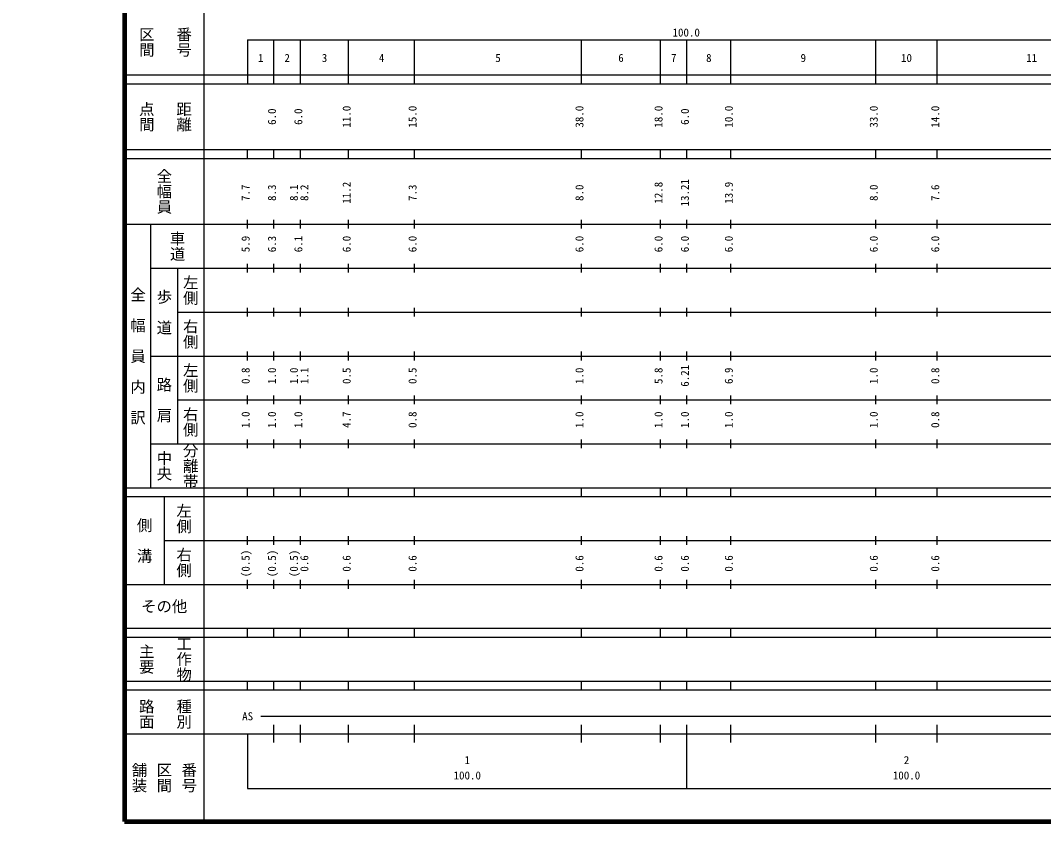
# Model space of a CAD drawing. Units: millimetres on the paper, enlarged 1000 times. Extents: x 16282 to 680000, y 20000 to 380000.
# Drawn here: x 16282 to 249198, y 20000 to 202409 of the extents above; entities that cross this region are included whole.
import ezdxf
from ezdxf.enums import TextEntityAlignment as Align

# ---------------------------------------------------------------- set-up
doc = ezdxf.new("R2010")
doc.units = ezdxf.units.MM
doc.header["$LTSCALE"] = 1000
doc.linetypes.add('CHAIN', pattern=[18.5, 12, -1.5, 3.5, -1.5])
for name, color, linetype, lineweight in [('M-BMK', 2, 'CHAIN', 13), ('M-TTL', 2, 'Continuous', 140), ('M-TTL-BAND', 7, 'Continuous', 25)]:
    doc.layers.add(name, color=color, linetype=linetype, lineweight=lineweight)
doc.styles.add('@ＭＳ ゴシック', font='')
doc.styles.add('ＭＳ ゴシック', font='')
doc.styles.get('@ＭＳ ゴシック').set_extended_font_data('@MS Gothic')
doc.styles.get('ＭＳ ゴシック').set_extended_font_data('MS Gothic')

msp = doc.modelspace()

# ---------------------------------------------------------------- linework, layer by layer
at = {"layer": 'M-BMK'}
msp.add_arc((86282, 205299), 70000, 100.70481, 100.70481, dxfattribs=at)
at = {"layer": 'M-TTL'}
for p, q in [((40000, 380000), (40000, 20000)), ((40000, 20000), (680000, 20000))]:
    msp.add_line(p, q, dxfattribs=at)
at = {"layer": 'M-TTL-BAND'}
for p, q in [((58000, 370000), (58000, 20000)), ((68000, 198000), (579000, 198000)), ((68000, 198000), (68000, 188000)), ((74000, 188000), (74000, 198000)), ((80000, 188000), (80000, 198000)), ((91000, 188000), (91000, 198000)), ((106000, 188000), (106000, 198000)), ((144000, 188000), (144000, 198000)), ((162000, 188000), (162000, 198000)), ((168000, 188000), (168000, 198000)), ((178000, 188000), (178000, 198000)), ((211000, 188000), (211000, 198000)), ((225000, 188000), (225000, 198000)), ((40000, 190000), (579000, 190000)), ((40000, 188000), (579000, 188000)), ((40000, 173000), (579000, 173000)), ((68000, 171000), (68000, 173000)), ((74000, 171000), (74000, 173000)), ((80000, 171000), (80000, 173000)), ((91000, 171000), (91000, 173000)), ((106000, 171000), (106000, 173000)), ((144000, 171000), (144000, 173000)), ((162000, 171000), (162000, 173000)), ((168000, 171000), (168000, 173000)), ((178000, 171000), (178000, 173000)), ((211000, 171000), (211000, 173000)), ((225000, 171000), (225000, 173000)), ((40000, 171000), (579000, 171000)), ((68000, 155000), (68000, 157000)), ((74000, 155000), (74000, 157000)), ((80000, 155000), (80000, 157000)), ((91000, 155000), (91000, 157000)), ((106000, 155000), (106000, 157000)), ((144000, 155000), (144000, 157000)), ((162000, 155000), (162000, 157000)), ((168000, 155000), (168000, 157000)), ((178000, 155000), (178000, 157000)), ((211000, 155000), (211000, 157000)), ((225000, 155000), (225000, 157000)), ((40000, 156000), (579000, 156000)), ((46000, 96000), (46000, 156000)), ((68000, 145000), (68000, 147000)), ((74000, 145000), (74000, 147000)), ((80000, 145000), (80000, 147000)), ((91000, 145000), (91000, 147000)), ((106000, 145000), (106000, 147000)), ((144000, 145000), (144000, 147000)), ((162000, 145000), (162000, 147000)), ((168000, 145000), (168000, 147000)), ((178000, 145000), (178000, 147000)), ((211000, 145000), (211000, 147000)), ((225000, 145000), (225000, 147000)), ((46000, 146000), (579000, 146000)), ((52000, 146000), (52000, 106000)), ((52000, 136000), (579000, 136000)), ((68000, 135000), (68000, 137000)), ((74000, 135000), (74000, 137000)), ((80000, 135000), (80000, 137000)), ((91000, 135000), (91000, 137000)), ((106000, 135000), (106000, 137000)), ((144000, 135000), (144000, 137000)), ((162000, 135000), (162000, 137000)), ((168000, 135000), (168000, 137000)), ((178000, 135000), (178000, 137000)), ((211000, 135000), (211000, 137000)), ((225000, 135000), (225000, 137000)), ((46000, 126000), (579000, 126000)), ((68000, 125000), (68000, 127000)), ((74000, 125000), (74000, 127000)), ((80000, 125000), (80000, 127000)), ((91000, 125000), (91000, 127000)), ((106000, 125000), (106000, 127000)), ((144000, 125000), (144000, 127000)), ((162000, 125000), (162000, 127000)), ((168000, 125000), (168000, 127000)), ((178000, 125000), (178000, 127000)), ((211000, 125000), (211000, 127000)), ((225000, 125000), (225000, 127000)), ((68000, 115000), (68000, 117000)), ((74000, 115000), (74000, 117000)), ((80000, 115000), (80000, 117000)), ((91000, 115000), (91000, 117000)), ((106000, 115000), (106000, 117000)), ((144000, 115000), (144000, 117000)), ((162000, 115000), (162000, 117000)), ((168000, 115000), (168000, 117000)), ((178000, 115000), (178000, 117000)), ((211000, 115000), (211000, 117000)), ((225000, 115000), (225000, 117000)), ((52000, 116000), (579000, 116000)), ((46000, 106000), (579000, 106000)), ((68000, 105000), (68000, 107000)), ((74000, 105000), (74000, 107000)), ((80000, 105000), (80000, 107000)), ((91000, 105000), (91000, 107000)), ((106000, 105000), (106000, 107000)), ((144000, 105000), (144000, 107000)), ((162000, 105000), (162000, 107000)), ((168000, 105000), (168000, 107000)), ((178000, 105000), (178000, 107000)), ((211000, 105000), (211000, 107000)), ((225000, 105000), (225000, 107000)), ((40000, 96000), (579000, 96000)), ((68000, 94000), (68000, 96000)), ((74000, 94000), (74000, 96000)), ((80000, 94000), (80000, 96000)), ((91000, 94000), (91000, 96000)), ((106000, 94000), (106000, 96000)), ((144000, 94000), (144000, 96000)), ((162000, 94000), (162000, 96000)), ((168000, 94000), (168000, 96000)), ((178000, 94000), (178000, 96000)), ((211000, 94000), (211000, 96000)), ((225000, 94000), (225000, 96000)), ((40000, 94000), (579000, 94000)), ((49000, 94000), (49000, 74000)), ((49000, 84000), (579000, 84000)), ((68000, 83000), (68000, 85000)), ((74000, 83000), (74000, 85000)), ((80000, 83000), (80000, 85000)), ((91000, 83000), (91000, 85000)), ((106000, 83000), (106000, 85000)), ((144000, 83000), (144000, 85000)), ((162000, 83000), (162000, 85000)), ((168000, 83000), (168000, 85000)), ((178000, 83000), (178000, 85000)), ((211000, 83000), (211000, 85000)), ((225000, 83000), (225000, 85000)), ((68000, 73000), (68000, 75000)), ((74000, 73000), (74000, 75000)), ((80000, 73000), (80000, 75000)), ((91000, 73000), (91000, 75000)), ((106000, 73000), (106000, 75000)), ((144000, 73000), (144000, 75000)), ((162000, 73000), (162000, 75000)), ((168000, 73000), (168000, 75000)), ((178000, 73000), (178000, 75000)), ((211000, 73000), (211000, 75000)), ((225000, 73000), (225000, 75000)), ((40000, 74000), (579000, 74000)), ((40000, 64000), (579000, 64000)), ((68000, 62000), (68000, 64000)), ((74000, 62000), (74000, 64000)), ((80000, 62000), (80000, 64000)), ((91000, 62000), (91000, 64000)), ((106000, 62000), (106000, 64000)), ((144000, 62000), (144000, 64000)), ((162000, 62000), (162000, 64000)), ((168000, 62000), (168000, 64000)), ((178000, 62000), (178000, 64000)), ((211000, 62000), (211000, 64000)), ((225000, 62000), (225000, 64000)), ((40000, 62000), (579000, 62000)), ((40000, 52000), (579000, 52000)), ((68000, 50000), (68000, 52000)), ((74000, 50000), (74000, 52000)), ((80000, 50000), (80000, 52000)), ((91000, 50000), (91000, 52000)), ((106000, 50000), (106000, 52000)), ((144000, 50000), (144000, 52000)), ((162000, 50000), (162000, 52000)), ((168000, 50000), (168000, 52000)), ((178000, 50000), (178000, 52000)), ((211000, 50000), (211000, 52000)), ((225000, 50000), (225000, 52000)), ((40000, 50000), (579000, 50000)), ((71000, 44000), (565000, 44000)), ((74000, 38000), (74000, 42000)), ((80000, 38000), (80000, 42000)), ((91000, 38000), (91000, 42000)), ((106000, 38000), (106000, 42000)), ((144000, 38000), (144000, 42000)), ((162000, 38000), (162000, 42000)), ((168000, 27500), (168000, 42000)), ((178000, 38000), (178000, 42000)), ((211000, 38000), (211000, 42000)), ((225000, 38000), (225000, 42000)), ((40000, 40000), (579000, 40000)), ((68000, 40000), (68000, 27500)), ((68000, 27500), (579000, 27500))]:
    msp.add_line(p, q, dxfattribs=at)

# ---------------------------------------------------------------- texts
at = {"layer": 'M-TTL-BAND', "style": '@ＭＳ ゴシック'}
for s, p in [('区間', (45000, 197500)), ('番号', (53500, 197500)), ('点間', (45000, 180500)), ('距離', (53500, 180500)), ('全幅員', (49000, 163500)), ('車道', (52000, 151000)), ('左側', (55000, 141000)), ('全\u3000幅\u3000員\u3000内\u3000訳', (43000, 126000)), ('歩\u3000道', (49000, 136000)), ('右側', (55000, 131000)), ('左側', (55000, 121000)), ('路\u3000肩', (49000, 116000)), ('右側', (55000, 111000)), ('分離帯', (55000, 101000)), ('中央', (49000, 101000)), ('左側', (53500, 89000)), ('側\u3000溝', (44500, 84000)), ('右側', (53500, 79000)), ('工作物', (53500, 57000)), ('主要', (45000, 57000)), ('路面', (45000, 44500)), ('種別', (53500, 44500)), ('舗装', (43333, 30000)), ('区間', (49000, 30000)), ('番号', (54667, 30000))]:
    msp.add_text(s, height=2566, rotation=270, dxfattribs=at).set_placement(p, align=Align.MIDDLE_CENTER)
at = {"layer": 'M-TTL-BAND', "style": 'ＭＳ ゴシック'}
for s, p in [('100.0', (167844, 198195)), ('1', (71000, 192405)), ('2', (77000, 192405)), ('3', (85500, 192405)), ('4', (98500, 192405)), ('5', (125000, 192405)), ('6', (153000, 192405)), ('7', (165000, 192405)), ('8', (173000, 192405)), ('9', (194500, 192405)), ('10', (218000, 192405)), ('11', (246500, 192405)), ('AS', (68000, 42500)), ('1', (118000, 32523)), ('2', (218000, 32523)), ('100.0', (118000, 29033)), ('100.0', (218000, 29033))]:
    msp.add_text(s, height=1833, dxfattribs=at).set_placement(p, align=Align.BOTTOM_CENTER)
for s, p in [('6.0', (75000, 180500)), ('6.0', (81000, 180500)), ('11.0', (92000, 180500)), ('15.0', (107000, 180500)), ('38.0', (145000, 180500)), ('18.0', (163000, 180500)), ('6.0', (169000, 180500)), ('10.0', (179000, 180500)), ('33.0', (212000, 180500)), ('14.0', (226000, 180500)), ('11.2', (92000, 163174)), ('12.8', (163000, 163174)), ('13.21', (169000, 163174)), ('13.9', (179000, 163174)), ('7.7', (69000, 163174)), ('8.3', (75000, 163174)), ('8.1', (80000, 163174)), ('8.2', (82370, 163174)), ('7.3', (107000, 163174)), ('8.0', (145000, 163174)), ('8.0', (212000, 163174)), ('7.6', (226000, 163174)), ('5.9', (69000, 151500)), ('6.3', (75000, 151500)), ('6.1', (81000, 151500)), ('6.0', (92000, 151500)), ('6.0', (107000, 151500)), ('6.0', (145000, 151500)), ('6.0', (163000, 151500)), ('6.0', (169000, 151500)), ('6.0', (179000, 151500)), ('6.0', (212000, 151500)), ('6.0', (226000, 151500)), ('6.21', (169000, 121500)), ('0.8', (69000, 121500)), ('1.0', (75000, 121500)), ('1.0', (80000, 121500)), ('1.1', (82370, 121500)), ('0.5', (92000, 121500)), ('0.5', (107000, 121500)), ('1.0', (145000, 121500)), ('5.8', (163000, 121500)), ('6.9', (179000, 121500)), ('1.0', (212000, 121500)), ('0.8', (226000, 121500)), ('1.0', (69000, 111500)), ('1.0', (75000, 111500)), ('1.0', (81000, 111500)), ('4.7', (92000, 111500)), ('0.8', (107000, 111500)), ('1.0', (145000, 111500)), ('1.0', (163000, 111500)), ('1.0', (169000, 111500)), ('1.0', (179000, 111500)), ('1.0', (212000, 111500)), ('0.8', (226000, 111500)), ('(0.5)', (69000, 78764)), ('(0.5)', (75000, 78764)), ('(0.5)', (80000, 78764)), ('0.6', (82370, 78764)), ('0.6', (92000, 78764)), ('0.6', (107000, 78764)), ('0.6', (145000, 78764)), ('0.6', (163000, 78764)), ('0.6', (169000, 78764)), ('0.6', (179000, 78764)), ('0.6', (212000, 78764)), ('0.6', (226000, 78764))]:
    msp.add_text(s, height=1833, rotation=90, dxfattribs=at).set_placement(p, align=Align.BOTTOM_CENTER)
msp.add_text('その他', height=2566, dxfattribs=at).set_placement((49000, 69000), align=Align.MIDDLE_CENTER)

doc.saveas('drawing.dxf')
